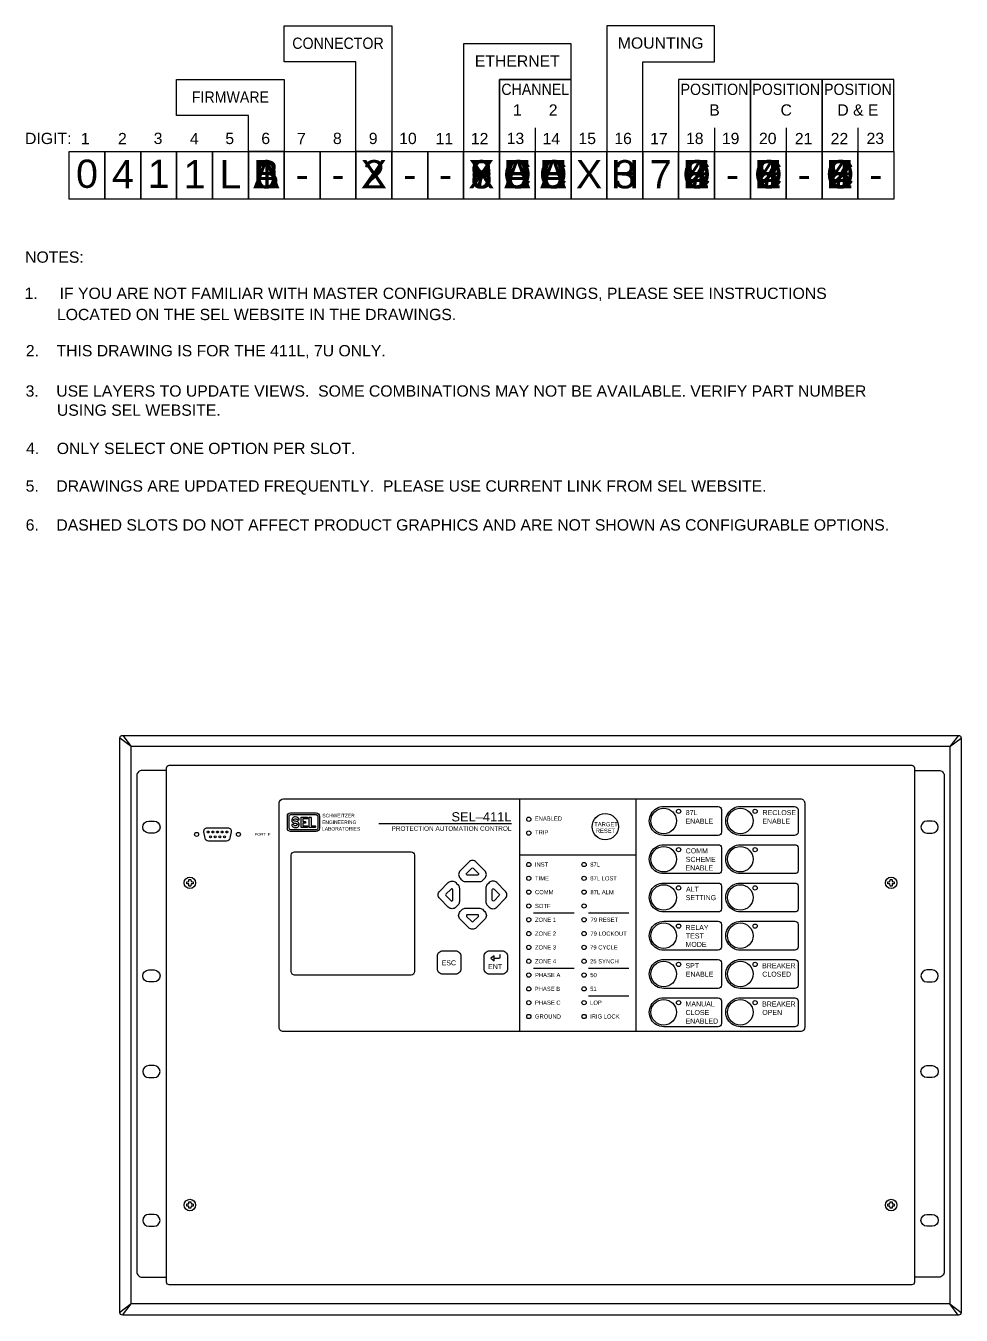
# Model space of a CAD drawing. Extents: x 1 to 47, y 1 to 34.6.
# Drawn here: x 0.99 to 23, y 4.25 to 34.58 of the extents above; entities that cross this region are included whole.
import ezdxf
from ezdxf.enums import TextEntityAlignment as Align

# ---------------------------------------------------------------- set-up
doc = ezdxf.new("R2010")
doc.units = 0
doc.header["$MEASUREMENT"] = 0
for name, color, linetype in [('10_0______DWG_', 7, 'CONTINUOUS'), ('1_0______FIRMWARE_', 7, 'CONTINUOUS'), ('1_1__0__STANDARD_CURRENT_D', 7, 'CONTINUOUS'), ('1_2__1__STANDARD_CURRENT_D', 7, 'CONTINUOUS'), ('1_3__A__STANDARD_CURRENT_D', 7, 'CONTINUOUS'), ('1_4__B__STANDARD_CURRENT_D', 7, 'CONTINUOUS'), ('2_0______CONNECTOR_TYPE_', 7, 'CONTINUOUS'), ('2_1__X__SCREW_TERMINAL_BLO', 7, 'CONTINUOUS'), ('2_2__2__CONNECTORIZED', 7, 'CONTINUOUS'), ('3_0______ETHERNET_CONNECTI', 7, 'CONTINUOUS'), ('3_1__X__NONE', 7, 'CONTINUOUS'), ('3_2__6___4__10-100BASE-T_C', 7, 'CONTINUOUS'), ('3_3__7___4__100BASE-FX_CON', 7, 'CONTINUOUS'), ('3_4__8___2__10-100BASE-T__', 7, 'CONTINUOUS'), ('3_5__9___2__100-1000BASE__', 7, 'CONTINUOUS'), ('4_0______CHANNEL_1_', 7, 'CONTINUOUS'), ('4_1__0__NONE', 7, 'CONTINUOUS'), ('4_2__A__ISOLATED_EIA-422', 7, 'CONTINUOUS'), ('4_3__B__ISOLATED_G_703_CO-', 7, 'CONTINUOUS'), ('4_4__C__850_NM_IEEE_C37_94', 7, 'CONTINUOUS'), ('4_5__D__1300_NM_FIBER', 7, 'CONTINUOUS'), ('4_6__E__1550_NM_FIBER', 7, 'CONTINUOUS'), ('4_7__H__1300_NM_IEEE_C37_9', 7, 'CONTINUOUS'), ('5_0______CHANNEL_2_', 7, 'CONTINUOUS'), ('5_1__0__NONE', 7, 'CONTINUOUS'), ('5_2__A__ISOLATED_EIA-422', 7, 'CONTINUOUS'), ('5_3__B__ISOLATED_G_703_CO-', 7, 'CONTINUOUS'), ('5_4__C__850_NM_IEEE_C37_94', 7, 'CONTINUOUS'), ('5_5__D__1300_NM_FIBER', 7, 'CONTINUOUS'), ('5_6__E__1550_NM_FIBER', 7, 'CONTINUOUS'), ('5_7__H__1300_NM_IEEE_C37_9', 7, 'CONTINUOUS'), ('6_0______MOUNTING_', 7, 'CONTINUOUS'), ('6_1__H__HORIZONTAL_RACK_MO', 7, 'CONTINUOUS'), ('6_2__3__HORIZONTAL_PANEL_M', 7, 'CONTINUOUS'), ('7_0______IO_BOARD_POSITION', 7, 'CONTINUOUS'), ('7_1__2___8__OPTOISOLATED_I', 7, 'CONTINUOUS'), ('7_2__7___8__OPTOISOLATED_I', 7, 'CONTINUOUS'), ('7_3__C___18__COMMON____6__', 7, 'CONTINUOUS'), ('7_4__D___18__COMMON____6__', 7, 'CONTINUOUS'), ('7_5__E___8__OPTOISOLATED_I', 7, 'CONTINUOUS'), ('7_6__4___18__COMMON____6__', 7, 'CONTINUOUS'), ('7_7__8___8__OPTOISOLATED_I', 7, 'CONTINUOUS'), ('8_0______IO_BOARD_POSITION', 7, 'CONTINUOUS'), ('8_1__2___8__OPTOISOLATED_I', 7, 'CONTINUOUS'), ('8_2__7___8__OPTOISOLATED_I', 7, 'CONTINUOUS'), ('8_3__C___18__COMMON____6__', 7, 'CONTINUOUS'), ('8_4__D___18__COMMON____6__', 7, 'CONTINUOUS'), ('8_5__E___8__OPTOISOLATED_I', 7, 'CONTINUOUS'), ('8_6__4___18__COMMON____6__', 7, 'CONTINUOUS'), ('8_7__8___8__OPTOISOLATED_I', 7, 'CONTINUOUS'), ('9_0______IO_BOARD_POSITION', 7, 'CONTINUOUS'), ('9_1__2___8__OPTOISOLATED_I', 7, 'CONTINUOUS'), ('9_2__7___8__OPTOISOLATED_I', 7, 'CONTINUOUS'), ('9_3__C___18__COMMON____6__', 7, 'CONTINUOUS'), ('9_4__D___18__COMMON____6__', 7, 'CONTINUOUS'), ('9_5__E___8__OPTOISOLATED_I', 7, 'CONTINUOUS'), ('9_6__4___18__COMMON____6__', 7, 'CONTINUOUS'), ('9_7__8___8__OPTOISOLATED_I', 7, 'CONTINUOUS')]:
    doc.layers.add(name, color=color, linetype=linetype)
doc.styles.add('ARIAL', font='arial.ttf')

msp = doc.modelspace()

# ---------------------------------------------------------------- linework, layer by layer
at = {"layer": '10_0______DWG_'}
for points in [[(8.757, 33.734), (7.069, 33.734), (7.069, 34.578), (9.601, 34.578), (9.601, 31.625), (8.757, 31.625), (8.757, 33.734)], [(15.507, 33.734), (17.195, 33.734), (17.195, 34.578), (14.664, 34.578), (14.664, 31.625), (15.507, 31.625), (15.507, 33.734)], [(12.132, 33.312), (13.82, 33.312), (13.82, 34.156), (11.288, 34.156), (11.288, 31.625), (12.132, 31.625), (12.132, 33.312)], [(6.226, 32.469), (4.538, 32.469), (4.538, 33.312), (7.07, 33.312), (7.07, 31.625), (6.226, 31.625), (6.226, 32.469)], [(13.82, 31.625), (13.82, 33.312), (12.132, 33.312), (12.132, 31.625), (13.82, 31.625)], [(18.039, 31.625), (18.039, 33.312), (16.351, 33.312), (16.351, 31.625), (18.038, 31.625)], [(19.726, 31.625), (19.726, 33.312), (18.038, 33.312), (18.038, 31.625), (19.726, 31.625)], [(21.413, 31.625), (21.413, 33.312), (19.726, 33.312), (19.726, 31.625), (21.413, 31.625)], [(12.976, 32.18), (12.976, 31.625)], [(17.195, 32.18), (17.195, 31.625)], [(18.882, 32.18), (18.882, 31.625)], [(20.569, 32.18), (20.569, 31.625)], [(2.851, 30.5), (2.007, 30.5), (2.007, 31.625), (2.851, 31.625), (2.851, 30.5)], [(3.695, 30.5), (2.851, 30.5), (2.851, 31.625), (3.695, 31.625), (3.695, 30.5)], [(4.538, 30.5), (3.695, 30.5), (3.695, 31.625), (4.538, 31.625), (4.538, 30.5)], [(5.382, 30.5), (4.538, 30.5), (4.538, 31.625), (5.382, 31.625), (5.382, 30.5)], [(6.226, 30.5), (5.382, 30.5), (5.382, 31.625), (6.226, 31.625), (6.226, 30.5)], [(7.07, 30.5), (6.226, 30.5), (6.226, 31.625), (7.07, 31.625), (7.07, 30.5)], [(7.913, 30.5), (7.07, 30.5), (7.07, 31.625), (7.913, 31.625), (7.913, 30.5)], [(8.757, 30.5), (7.913, 30.5), (7.913, 31.625), (8.757, 31.625), (8.757, 30.5)], [(9.601, 30.5), (8.757, 30.5), (8.757, 31.625), (9.601, 31.625), (9.601, 30.5)], [(10.445, 30.5), (9.601, 30.5), (9.601, 31.625), (10.445, 31.625), (10.445, 30.5)], [(11.289, 30.5), (10.445, 30.5), (10.445, 31.625), (11.289, 31.625), (11.289, 30.5)], [(12.132, 30.5), (11.289, 30.5), (11.289, 31.625), (12.132, 31.625), (12.132, 30.5)], [(12.976, 30.5), (12.132, 30.5), (12.132, 31.625), (12.976, 31.625), (12.976, 30.5)], [(13.82, 30.5), (12.976, 30.5), (12.976, 31.625), (13.82, 31.625), (13.82, 30.5)], [(14.664, 30.5), (13.82, 30.5), (13.82, 31.625), (14.664, 31.625), (14.664, 30.5)], [(15.507, 30.5), (14.664, 30.5), (14.664, 31.625), (15.507, 31.625), (15.507, 30.5)], [(16.351, 30.5), (15.507, 30.5), (15.507, 31.625), (16.351, 31.625), (16.351, 30.5)], [(17.195, 30.5), (16.351, 30.5), (16.351, 31.625), (17.195, 31.625), (17.195, 30.5)], [(18.038, 30.5), (17.195, 30.5), (17.195, 31.625), (18.038, 31.625), (18.038, 30.5)], [(18.882, 30.5), (18.038, 30.5), (18.038, 31.625), (18.882, 31.625), (18.882, 30.5)], [(19.726, 30.5), (18.882, 30.5), (18.882, 31.625), (19.726, 31.625), (19.726, 30.5)], [(20.57, 30.5), (19.726, 30.5), (19.726, 31.625), (20.57, 31.625), (20.57, 30.5)], [(21.413, 30.5), (20.57, 30.5), (20.57, 31.625), (21.413, 31.625), (21.413, 30.5)], [(12.605, 16.395), (12.605, 10.92)], [(15.345, 16.395), (15.345, 10.92)], [(12.416, 15.805), (9.292, 15.805)], [(12.605, 15.077), (15.345, 15.077)], [(12.938, 13.713), (13.891, 13.713)], [(14.227, 13.713), (15.181, 13.713)], [(12.938, 12.413), (13.891, 12.413)], [(14.227, 12.413), (15.181, 12.413)], [(14.227, 11.763), (15.181, 11.763)]]:
    msp.add_lwpolyline(points, dxfattribs=at)
for points in [[(7.049, 16.395), (19.217, 16.395, -0.414315), (19.317, 16.295), (19.317, 11.02, -0.414634), (19.217, 10.92), (7.049, 10.92, -0.414229), (6.949, 11.02), (6.949, 16.295, -0.414193)], [(16, 16.215), (17.279, 16.215, -0.385887), (17.361, 16.141), (17.361, 15.609, -0.395152), (17.279, 15.535), (16, 15.535, -1.000771)], [(17.801, 16.215), (19.08, 16.215, -0.385887), (19.161, 16.141), (19.161, 15.609, -0.395152), (19.08, 15.535), (17.801, 15.535, -1.000771)], [(7.219, 16.063), (7.821, 16.063, -0.41811), (7.897, 15.987), (7.897, 15.703, -0.404471), (7.821, 15.625), (7.219, 15.625, -0.41811), (7.143, 15.702), (7.143, 15.985, -0.404471)], [(7.225, 16.023), (7.818, 16.023, -0.378768), (7.858, 15.988), (7.858, 15.703, -0.441125), (7.818, 15.667), (7.225, 15.667, -0.378768), (7.185, 15.702), (7.185, 15.987, -0.441125)], [(7.329, 15.97, 0.192116), (7.265, 15.944, 0.12608), (7.245, 15.906, 0.336344), (7.281, 15.836, 0.087668), (7.333, 15.821, -0.022201), (7.348, 15.819, -0.039737), (7.359, 15.816, -0.23043), (7.378, 15.797, -0.182747), (7.376, 15.782, -0.221111), (7.341, 15.763, -0.058363), (7.32, 15.763, -0.13415), (7.297, 15.774, 0.006668), (7.285, 15.789, 0.085557), (7.282, 15.791, 0.231613), (7.252, 15.789, 0.170757), (7.246, 15.781, 0.118457), (7.247, 15.769, 0.153081), (7.273, 15.736, 0.186266), (7.338, 15.717, 0.192116), (7.402, 15.743, 0.12608), (7.422, 15.781, 0.336344), (7.386, 15.851, 0.087668), (7.334, 15.866, -0.022201), (7.319, 15.868, -0.039737), (7.308, 15.871, -0.23043), (7.289, 15.89, -0.182747), (7.291, 15.905, -0.221111), (7.325, 15.924, -0.058363), (7.347, 15.924, -0.13415), (7.369, 15.913, 0.006668), (7.382, 15.898, 0.085557), (7.384, 15.896, 0.231613), (7.415, 15.898, 0.170757), (7.421, 15.906, 0.118457), (7.419, 15.918, 0.153081), (7.393, 15.951, 0.186266)], [(7.479, 15.966), (7.604, 15.966, -0.424366), (7.616, 15.955), (7.616, 15.934, -0.404134), (7.604, 15.922), (7.51, 15.922), (7.51, 15.865), (7.565, 15.865, -0.477137), (7.573, 15.855), (7.573, 15.831, -0.353971), (7.565, 15.821), (7.51, 15.821), (7.51, 15.763), (7.604, 15.763, -0.424366), (7.616, 15.751), (7.616, 15.731, -0.404134), (7.604, 15.719), (7.479, 15.719, -0.432614), (7.467, 15.732), (7.467, 15.954, -0.396049)], [(7.667, 15.966), (7.689, 15.966, -0.432614), (7.701, 15.954), (7.701, 15.763), (7.793, 15.763, -0.424366), (7.804, 15.751), (7.804, 15.731, -0.404134), (7.793, 15.719), (7.667, 15.719, -0.432614), (7.655, 15.732), (7.655, 15.954, -0.396049)], [(5.258, 15.714), (5.742, 15.714, -0.46318), (5.82, 15.622), (5.793, 15.468, -0.363045), (5.715, 15.403), (5.285, 15.403, -0.360245), (5.207, 15.468), (5.18, 15.622, -0.463312)], [(16, 15.315), (17.28, 15.315, -0.385887), (17.361, 15.241), (17.361, 14.709, -0.395152), (17.28, 14.635), (16, 14.635, -1.000771)], [(17.801, 15.315), (19.081, 15.315, -0.385887), (19.162, 15.241), (19.162, 14.709, -0.395152), (19.081, 14.635), (17.801, 14.635, -1.000771)], [(10.055, 12.25), (7.315, 12.25, -0.414221), (7.235, 12.33), (7.235, 15.07, -0.414221), (7.315, 15.15), (10.055, 15.15, -0.414221), (10.135, 15.07), (10.135, 12.33, -0.414221)], [(11.655, 14.447, 0.176539), (11.733, 14.474), (11.77, 14.509), (11.789, 14.528, 0.414214), (11.789, 14.705), (11.588, 14.907, 0.414214), (11.411, 14.907), (11.21, 14.705, 0.414214), (11.21, 14.528), (11.229, 14.509), (11.265, 14.474, 0.176539), (11.344, 14.447)], [(11.516, 14.762), (11.638, 14.641, -0.66386), (11.621, 14.6), (11.378, 14.6, -0.66386), (11.361, 14.641), (11.483, 14.762, -0.408376)], [(11.19, 13.98, -0.176539), (11.163, 13.902), (11.127, 13.865), (11.108, 13.846, -0.414214), (10.931, 13.846), (10.73, 14.047, -0.414214), (10.73, 14.224), (10.931, 14.425, -0.414214), (11.108, 14.425), (11.127, 14.406), (11.163, 14.37, -0.176539), (11.19, 14.291)], [(10.874, 14.119), (10.996, 13.997, 0.66386), (11.036, 14.014), (11.036, 14.257, 0.66386), (10.996, 14.274), (10.874, 14.152, 0.408376)], [(11.812, 13.98, 0.176539), (11.839, 13.902), (11.874, 13.865), (11.893, 13.846, 0.414214), (12.07, 13.846), (12.272, 14.047, 0.414214), (12.272, 14.224), (12.07, 14.425, 0.414214), (11.893, 14.425), (11.874, 14.406), (11.839, 14.37, 0.176539), (11.812, 14.291)], [(12.127, 14.119), (12.006, 13.997, -0.66386), (11.965, 14.014), (11.965, 14.257, -0.66386), (12.006, 14.274), (12.127, 14.152, -0.408376)], [(16, 14.415), (17.28, 14.415, -0.385887), (17.361, 14.341), (17.361, 13.809, -0.395152), (17.28, 13.735), (16, 13.735, -1.000771)], [(17.801, 14.415), (19.081, 14.415, -0.385887), (19.162, 14.341), (19.162, 13.809, -0.395152), (19.081, 13.735), (17.801, 13.735, -1.000771)], [(11.655, 13.823, -0.176539), (11.733, 13.797), (11.77, 13.761), (11.789, 13.742, -0.414214), (11.789, 13.565), (11.588, 13.363, -0.414214), (11.411, 13.363), (11.21, 13.565, -0.414214), (11.21, 13.742), (11.229, 13.761), (11.265, 13.797, -0.176539), (11.344, 13.823)], [(11.516, 13.508), (11.638, 13.63, 0.66386), (11.621, 13.67), (11.378, 13.67, 0.66386), (11.361, 13.63), (11.483, 13.508, 0.408376)], [(16, 13.515), (17.28, 13.515, -0.385887), (17.361, 13.441), (17.361, 12.909, -0.395152), (17.28, 12.835), (16, 12.835, -1.000771)], [(17.801, 13.515), (19.081, 13.515, -0.385887), (19.162, 13.441), (19.162, 12.909, -0.395152), (19.081, 12.835), (17.801, 12.835, -1.000771)], [(10.799, 12.82), (11.099, 12.82, -0.414214), (11.224, 12.695), (11.224, 12.395, -0.414214), (11.099, 12.27), (10.799, 12.27, -0.414214), (10.674, 12.395), (10.674, 12.695, -0.414214)], [(10.799, 12.82), (11.099, 12.82, -0.414214), (11.224, 12.695), (11.224, 12.395, -0.414214), (11.099, 12.27), (10.799, 12.27, -0.414214), (10.674, 12.395), (10.674, 12.695, -0.414214)], [(11.898, 12.82), (12.198, 12.82, -0.414214), (12.323, 12.695), (12.323, 12.395, -0.414214), (12.198, 12.27), (11.898, 12.27, -0.414214), (11.773, 12.395), (11.773, 12.695, -0.414214)], [(11.898, 12.82), (12.198, 12.82, -0.414214), (12.323, 12.695), (12.323, 12.395, -0.414214), (12.198, 12.27), (11.898, 12.27, -0.414214), (11.773, 12.395), (11.773, 12.695, -0.414214)], [(16, 12.615), (17.28, 12.615, -0.385887), (17.361, 12.541), (17.361, 12.009, -0.395152), (17.28, 11.935), (16, 11.935, -1.000771)], [(17.801, 12.615), (19.081, 12.615, -0.385887), (19.162, 12.541), (19.162, 12.009, -0.395152), (19.081, 11.935), (17.801, 11.935, -1.000771)], [(16, 11.715), (17.28, 11.715, -0.385887), (17.361, 11.641), (17.361, 11.109, -0.395152), (17.28, 11.035), (16, 11.035, -1.000771)], [(17.801, 11.715), (19.081, 11.715, -0.385887), (19.162, 11.641), (19.162, 11.109, -0.395152), (19.081, 11.035), (17.801, 11.035, -1.000771)]]:
    msp.add_lwpolyline(points, format="xyb", close=True, dxfattribs=at)
for points in [[(4.867, 14.496, -0.391794), (4.875, 14.488), (4.877, 14.448, 0.399739), (4.878, 14.447), (4.918, 14.445, -0.391859), (4.926, 14.437), (4.926, 14.403, -0.391764), (4.918, 14.395), (4.878, 14.393, 0.399816), (4.877, 14.392), (4.875, 14.352, -0.391825), (4.867, 14.344), (4.85, 14.343), (4.833, 14.344, -0.391806), (4.825, 14.352), (4.823, 14.392, 0.399638), (4.822, 14.393), (4.782, 14.395, -0.391814), (4.774, 14.403), (4.774, 14.437, -0.39186), (4.782, 14.445), (4.822, 14.447, 0.399739), (4.823, 14.448), (4.825, 14.488, -0.391769), (4.833, 14.496), (4.85, 14.497), (4.867, 14.496)], [(21.367, 14.496, -0.391794), (21.375, 14.488), (21.377, 14.448, 0.399739), (21.378, 14.447), (21.418, 14.445, -0.391859), (21.426, 14.437), (21.426, 14.403, -0.391764), (21.418, 14.395), (21.378, 14.393, 0.399816), (21.377, 14.392), (21.375, 14.352, -0.391825), (21.367, 14.344), (21.35, 14.343), (21.333, 14.344, -0.391806), (21.325, 14.352), (21.323, 14.392, 0.399638), (21.322, 14.393), (21.282, 14.395, -0.391814), (21.274, 14.403), (21.274, 14.437, -0.39186), (21.282, 14.445), (21.322, 14.447, 0.399739), (21.323, 14.448), (21.325, 14.488, -0.391769), (21.333, 14.496), (21.35, 14.497), (21.367, 14.496)], [(12.007, 12.645), (12.115, 12.645, 0.414214), (12.15, 12.68), (12.15, 12.737)], [(12.007, 12.645), (12.115, 12.645, 0.414214), (12.15, 12.68), (12.15, 12.737)], [(4.867, 6.916, -0.391794), (4.875, 6.908), (4.877, 6.868, 0.399739), (4.878, 6.867), (4.918, 6.865, -0.391859), (4.926, 6.857), (4.926, 6.823, -0.391764), (4.918, 6.815), (4.878, 6.813, 0.399816), (4.877, 6.812), (4.875, 6.772, -0.391825), (4.867, 6.764), (4.85, 6.763), (4.833, 6.764, -0.391806), (4.825, 6.772), (4.823, 6.812, 0.399638), (4.822, 6.813), (4.782, 6.815, -0.391814), (4.774, 6.823), (4.774, 6.857, -0.39186), (4.782, 6.865), (4.822, 6.867, 0.399739), (4.823, 6.868), (4.825, 6.908, -0.391769), (4.833, 6.916), (4.85, 6.917), (4.867, 6.916)], [(21.367, 6.916, -0.391794), (21.375, 6.908), (21.377, 6.868, 0.399739), (21.378, 6.867), (21.418, 6.865, -0.391859), (21.426, 6.857), (21.426, 6.823, -0.391764), (21.418, 6.815), (21.378, 6.813, 0.399816), (21.377, 6.812), (21.375, 6.772, -0.391825), (21.367, 6.764), (21.35, 6.763), (21.333, 6.764, -0.391806), (21.325, 6.772), (21.323, 6.812, 0.399638), (21.322, 6.813), (21.282, 6.815, -0.391814), (21.274, 6.823), (21.274, 6.857, -0.39186), (21.282, 6.865), (21.322, 6.867, 0.399739), (21.323, 6.868), (21.325, 6.908, -0.391769), (21.333, 6.916), (21.35, 6.917), (21.367, 6.916)]]:
    msp.add_lwpolyline(points, format="xyb", dxfattribs=at)
msp.add_lwpolyline([(12.007, 12.703), (11.932, 12.645), (12.007, 12.587)], close=True, dxfattribs=at)
msp.add_lwpolyline([(12.007, 12.703), (11.932, 12.645), (12.007, 12.587)], close=True, dxfattribs=at)
for centre, radius in [((16, 15.875), 0.3), ((16.35, 16.1), 0.05), ((17.801, 15.875), 0.3), ((18.151, 16.1), 0.05), ((12.825, 15.915), 0.05), ((14.625, 15.74), 0.31), ((5.008, 15.559), 0.047), ((5.282, 15.615), 0.0225), ((5.336, 15.503), 0.0225), ((5.391, 15.615), 0.0225), ((5.446, 15.503), 0.0225), ((5.5, 15.615), 0.0225), ((5.555, 15.503), 0.0225), ((5.609, 15.615), 0.0225), ((5.664, 15.503), 0.0225), ((5.718, 15.615), 0.0225), ((5.992, 15.559), 0.047), ((12.825, 15.59), 0.05), ((16, 14.975), 0.3), ((16.35, 15.2), 0.05), ((17.801, 14.975), 0.3), ((18.151, 15.2), 0.05), ((12.825, 14.85), 0.05), ((14.125, 14.85), 0.05), ((12.825, 14.525), 0.05), ((14.125, 14.525), 0.05), ((4.85, 14.42), 0.135), ((16, 14.075), 0.3), ((16.35, 14.3), 0.05), ((17.801, 14.075), 0.3), ((18.151, 14.3), 0.05), ((21.35, 14.42), 0.135), ((12.825, 14.2), 0.05), ((14.125, 14.2), 0.05), ((12.825, 13.875), 0.05), ((14.125, 13.875), 0.05), ((12.825, 13.55), 0.05), ((14.125, 13.55), 0.05), ((16, 13.175), 0.3), ((16.35, 13.4), 0.05), ((17.801, 13.175), 0.3), ((18.151, 13.4), 0.05), ((12.825, 13.225), 0.05), ((14.125, 13.225), 0.05), ((12.825, 12.9), 0.05), ((14.125, 12.9), 0.05), ((12.825, 12.575), 0.05), ((14.125, 12.575), 0.05), ((16, 12.275), 0.3), ((16.35, 12.5), 0.05), ((17.801, 12.275), 0.3), ((18.151, 12.5), 0.05), ((12.825, 12.25), 0.05), ((14.125, 12.25), 0.05), ((12.825, 11.925), 0.05), ((14.125, 11.925), 0.05), ((12.825, 11.6), 0.05), ((14.125, 11.6), 0.05), ((16, 11.375), 0.3), ((16.35, 11.6), 0.05), ((17.801, 11.375), 0.3), ((18.151, 11.6), 0.05), ((12.825, 11.275), 0.05), ((14.125, 11.275), 0.05), ((4.85, 6.84), 0.135), ((21.35, 6.84), 0.135)]:
    msp.add_circle(centre, radius, dxfattribs=at)
at = {"layer": '1_0______FIRMWARE_'}
msp.add_lwpolyline([(2.851, 30.5), (2.007, 30.5), (2.007, 31.625), (2.851, 31.625), (2.851, 30.5)], dxfattribs=at)
at = {"layer": '2_0______CONNECTOR_TYPE_'}
msp.add_lwpolyline([(2.851, 30.5), (2.007, 30.5), (2.007, 31.625), (2.851, 31.625), (2.851, 30.5)], dxfattribs=at)
at = {"layer": '3_0______ETHERNET_CONNECTI'}
msp.add_lwpolyline([(2.851, 30.5), (2.007, 30.5), (2.007, 31.625), (2.851, 31.625), (2.851, 30.5)], dxfattribs=at)
at = {"layer": '4_0______CHANNEL_1_'}
msp.add_lwpolyline([(2.851, 30.5), (2.007, 30.5), (2.007, 31.625), (2.851, 31.625), (2.851, 30.5)], dxfattribs=at)
at = {"layer": '5_0______CHANNEL_2_'}
msp.add_lwpolyline([(2.851, 30.5), (2.007, 30.5), (2.007, 31.625), (2.851, 31.625), (2.851, 30.5)], dxfattribs=at)
at = {"layer": '6_0______MOUNTING_'}
msp.add_lwpolyline([(2.851, 30.5), (2.007, 30.5), (2.007, 31.625), (2.851, 31.625), (2.851, 30.5)], dxfattribs=at)
at = {"layer": '6_1__H__HORIZONTAL_RACK_MO'}
for points in [[(4.3, 17.065), (3.725, 17.065, 0.414214), (3.6, 16.94), (3.6, 5.27, 0.414214), (3.725, 5.145), (4.3, 5.145)], [(21.9, 17.065), (22.475, 17.065, -0.414214), (22.6, 16.94), (22.6, 5.27, -0.414214), (22.475, 5.145), (21.9, 5.145)]]:
    msp.add_lwpolyline(points, format="xyb", dxfattribs=at)
for points in [[(4.361, 17.185), (21.839, 17.185, -0.414268), (21.9, 17.124), (21.9, 5.026, -0.414191), (21.839, 4.965), (4.361, 4.965, -0.414159), (4.3, 5.026), (4.3, 17.124, -0.414191)], [(3.88, 15.869), (4.008, 15.869, -1), (4.008, 15.591), (3.88, 15.591, -1)], [(22.32, 15.869), (22.192, 15.869, 1), (22.192, 15.591), (22.32, 15.591, 1)], [(3.88, 12.369), (4.008, 12.369, -1), (4.008, 12.091), (3.88, 12.091, -1)], [(22.32, 12.369), (22.192, 12.369, 1), (22.192, 12.091), (22.32, 12.091, 1)], [(3.88, 9.841), (4.008, 9.841, 1), (4.008, 10.119), (3.88, 10.119, 1)], [(22.32, 9.841), (22.192, 9.841, -1), (22.192, 10.119), (22.32, 10.119, -1)], [(3.88, 6.341), (4.008, 6.341, 1), (4.008, 6.619), (3.88, 6.619, 1)], [(22.32, 6.341), (22.192, 6.341, -1), (22.192, 6.619), (22.32, 6.619, -1)]]:
    msp.add_lwpolyline(points, format="xyb", close=True, dxfattribs=at)
at = {"layer": '6_2__3__HORIZONTAL_PANEL_M'}
msp.add_lwpolyline([(3.268, 17.887), (22.933, 17.887, -0.41408), (23, 17.82), (23, 4.316, -0.41408), (22.933, 4.249), (3.268, 4.249, -0.41408), (3.2, 4.316), (3.2, 17.82, -0.41408)], format="xyb", close=True, dxfattribs=at)
for points in [[(3.268, 17.887), (3.466, 17.622), (3.2, 17.82)], [(22.933, 17.887), (22.734, 17.622), (23, 17.82)], [(3.266, 4.249), (3.465, 4.515), (3.199, 4.316)], [(22.931, 4.249), (22.733, 4.515), (22.999, 4.316)]]:
    msp.add_lwpolyline(points, dxfattribs=at)
msp.add_lwpolyline([(3.466, 17.635), (22.734, 17.635), (22.733, 4.515), (3.465, 4.515)], close=True, dxfattribs=at)
at = {"layer": '7_0______IO_BOARD_POSITION'}
msp.add_lwpolyline([(2.851, 30.5), (2.007, 30.5), (2.007, 31.625), (2.851, 31.625), (2.851, 30.5)], dxfattribs=at)
at = {"layer": '8_0______IO_BOARD_POSITION'}
msp.add_lwpolyline([(2.851, 30.5), (2.007, 30.5), (2.007, 31.625), (2.851, 31.625), (2.851, 30.5)], dxfattribs=at)
at = {"layer": '9_0______IO_BOARD_POSITION'}
msp.add_lwpolyline([(2.851, 30.5), (2.007, 30.5), (2.007, 31.625), (2.851, 31.625), (2.851, 30.5)], dxfattribs=at)

# ---------------------------------------------------------------- texts
at = {"layer": '10_0______DWG_', "style": 'ARIAL', "width": 0.9}
for s, p in [('CONNECTOR', (8.335, 34.035)), ('CHANNEL', (12.976, 32.951)), ('POSITION', (17.194, 32.951)), ('POSITION', (18.882, 32.951)), ('POSITION', (20.569, 32.951)), ('FIRMWARE', (5.804, 32.769))]:
    msp.add_text(s, height=0.2655, dxfattribs=at).set_placement(p, align=Align.CENTER)
at = {"layer": '10_0______DWG_', "style": 'ARIAL'}
for s, height, p in [('MOUNTING', 0.2655, (15.929, 34.04)), ('ETHERNET', 0.2655, (12.554, 33.618)), ('1', 0.266, (12.554, 32.464)), ('2', 0.266, (13.398, 32.464)), ('B', 0.266, (17.194, 32.464)), ('C', 0.266, (18.882, 32.464)), ('D & E', 0.2655, (20.569, 32.464)), ('0', 0.664, (2.429, 30.766)), ('4', 0.664, (3.273, 30.754)), ('1', 0.664, (4.116, 30.766)), ('1', 0.664, (4.96, 30.754)), ('L', 0.664, (5.804, 30.754)), ('X', 0.664, (14.242, 30.755)), ('7', 0.664, (15.929, 30.754)), ('-', 0.664, (7.491, 30.754)), ('-', 0.664, (8.335, 30.754)), ('-', 0.664, (10.023, 30.754)), ('-', 0.664, (10.867, 30.754)), ('-', 0.664, (17.617, 30.754)), ('-', 0.664, (19.304, 30.754)), ('-', 0.664, (20.992, 30.754))]:
    msp.add_text(s, height=height, dxfattribs=at).set_placement(p, align=Align.CENTER)
for s, height, p in [('DIGIT:', 0.2655, (0.971, 31.796)), ('1', 0.266, (2.284, 31.792)), ('2', 0.266, (3.158, 31.792)), ('3', 0.266, (3.997, 31.797)), ('4', 0.266, (4.851, 31.792)), ('5', 0.266, (5.684, 31.796)), ('6', 0.266, (6.53, 31.796)), ('7', 0.266, (7.37, 31.792)), ('8', 0.266, (8.216, 31.796)), ('9', 0.266, (9.059, 31.796)), ('10', 0.2655, (9.774, 31.796)), ('11', 0.2655, (10.632, 31.792)), ('12', 0.2655, (11.461, 31.792)), ('13', 0.2655, (12.305, 31.797)), ('14', 0.2655, (13.149, 31.792)), ('15', 0.2655, (13.993, 31.796)), ('16', 0.2655, (14.837, 31.796)), ('17', 0.2655, (15.68, 31.792)), ('18', 0.2655, (16.524, 31.796)), ('19', 0.2655, (17.368, 31.796)), ('20', 0.2655, (18.241, 31.796)), ('21', 0.2655, (19.085, 31.792)), ('22', 0.2655, (19.928, 31.792)), ('23', 0.2655, (20.772, 31.797)), ('NOTES:', 0.2655, (0.972, 29.005)), ('1.     IF YOU ARE NOT FAMILIAR WITH MASTER CONFIGURABLE DRAWINGS, PLEASE SEE INSTRUCTIONS', 0.2655, (0.96, 28.153)), ('       LOCATED ON THE SEL WEBSITE IN THE DRAWINGS.', 0.2655, (1, 27.655)), ('2.    THIS DRAWING IS FOR THE 411L, 7U ONLY.', 0.2655, (0.989, 26.803)), ('3.    USE LAYERS TO UPDATE VIEWS.  SOME COMBINATIONS MAY NOT BE AVAILABLE. VERIFY PART NUMBER', 0.2655, (0.984, 25.855)), ('       USING SEL WEBSITE.', 0.2655, (1, 25.405)), ('4.    ONLY SELECT ONE OPTION PER SLOT.', 0.2655, (0.995, 24.505)), ('5.    DRAWINGS ARE UPDATED FREQUENTLY.  PLEASE USE CURRENT LINK FROM SEL WEBSITE.', 0.2655, (0.985, 23.621)), ('6.    DASHED SLOTS DO NOT AFFECT PRODUCT GRAPHICS AND ARE NOT SHOWN AS CONFIGURABLE OPTIONS.', 0.2655, (0.986, 22.705)), ('SCHWEITZER', 0.0824, (7.966, 15.96)), ('ENGINEERING', 0.08237, (7.961, 15.804)), ('ENABLED', 0.0983, (12.966, 15.882)), ('TARGET', 0.0983, (14.363, 15.748)), ('PORT  F', 0.0688, (6.371, 15.525)), ('LABORATORIES', 0.08237, (7.961, 15.648)), ('TRIP', 0.0983, (12.972, 15.557)), ('RESET', 0.0983, (14.401, 15.595)), ('INST', 0.0983, (12.966, 14.801)), ('87L', 0.0983, (14.271, 14.801)), ('TIME', 0.0983, (12.972, 14.476)), ('87L LOST', 0.0983, (14.271, 14.476)), ('COMM', 0.0983, (12.971, 14.151)), ('87L ALM', 0.0983, (14.275, 14.151)), ('SOTF', 0.0983, (12.971, 13.826)), ('ZONE 1', 0.0983, (12.97, 13.501)), ('79 RESET', 0.0983, (14.277, 13.501)), ('ZONE 2', 0.0983, (12.97, 13.176)), ('79 LOCKOUT', 0.0983, (14.274, 13.176)), ('ZONE 3', 0.0983, (12.97, 12.851)), ('79 CYCLE', 0.0983, (14.268, 12.851)), ('ESC', 0.118, (10.773, 12.478)), ('ENT', 0.118, (11.867, 12.39)), ('ZONE 4', 0.0983, (12.97, 12.526)), ('25 SYNCH', 0.0983, (14.268, 12.525)), ('PHASE A', 0.0983, (12.972, 12.201)), ('50', 0.0983, (14.272, 12.201)), ('PHASE B', 0.0983, (12.966, 11.876)), ('51', 0.0983, (14.268, 11.876)), ('PHASE C', 0.0983, (12.97, 11.551)), ('LOP', 0.0983, (14.268, 11.551)), ('GROUND', 0.0983, (12.97, 11.226)), ('IRIG LOCK', 0.0983, (14.267, 11.226))]:
    msp.add_text(s, height=height, dxfattribs=at).set_placement(p)
for s, height, p in [('SEL–411L', 0.2163, (12.416, 15.864)), ('PROTECTION AUTOMATION CONTROL', 0.10817, (12.416, 15.642))]:
    msp.add_text(s, height=height, dxfattribs=at).set_placement(p, align=Align.RIGHT)
at = {"layer": '1_1__0__STANDARD_CURRENT_D', "style": 'ARIAL'}
msp.add_text('0', height=0.664, dxfattribs=at).set_placement((6.648, 30.754), align=Align.CENTER)
for s, p in [('87L', (16.518, 16.012)), ('RECLOSE', (18.326, 16.012)), ('ENABLE', (16.512, 15.81)), ('ENABLE', (18.32, 15.81)), ('COMM', (16.517, 15.112)), ('SCHEME', (16.518, 14.912)), ('ENABLE', (16.512, 14.71)), ('ALT', (16.525, 14.21)), ('SETTING', (16.518, 14.012)), ('RELAY', (16.513, 13.31)), ('TEST', (16.522, 13.112)), ('MODE', (16.513, 12.912)), ('SPT', (16.513, 12.412)), ('BREAKER', (18.314, 12.41)), ('ENABLE', (16.517, 12.212)), ('CLOSED', (18.318, 12.212)), ('MANUAL', (16.513, 11.512)), ('BREAKER', (18.314, 11.51)), ('CLOSE', (16.512, 11.31)), ('ENABLED', (16.512, 11.108)), ('OPEN', (18.318, 11.312))]:
    msp.add_text(s, height=0.118, dxfattribs=at).set_placement(p)
at = {"layer": '1_2__1__STANDARD_CURRENT_D', "style": 'ARIAL'}
msp.add_text('1', height=0.664, dxfattribs=at).set_placement((6.648, 30.754), align=Align.CENTER)
for s, p in [('87L', (16.518, 16.012)), ('RECLOSE', (18.326, 16.012)), ('ENABLE', (16.512, 15.81)), ('ENABLE', (18.32, 15.81)), ('COMM', (16.517, 15.112)), ('SCHEME', (16.518, 14.912)), ('ENABLE', (16.512, 14.71)), ('ALT', (16.525, 14.21)), ('SETTING', (16.518, 14.012)), ('RELAY', (16.513, 13.31)), ('TEST', (16.522, 13.112)), ('MODE', (16.513, 12.912)), ('SPT', (16.513, 12.412)), ('BREAKER', (18.314, 12.41)), ('ENABLE', (16.517, 12.212)), ('CLOSED', (18.318, 12.212)), ('MANUAL', (16.513, 11.512)), ('BREAKER', (18.314, 11.51)), ('CLOSE', (16.512, 11.31)), ('ENABLED', (16.512, 11.108)), ('OPEN', (18.318, 11.312))]:
    msp.add_text(s, height=0.118, dxfattribs=at).set_placement(p)
at = {"layer": '1_3__A__STANDARD_CURRENT_D', "style": 'ARIAL'}
msp.add_text('A', height=0.664, dxfattribs=at).set_placement((6.648, 30.754), align=Align.CENTER)
at = {"layer": '1_4__B__STANDARD_CURRENT_D', "style": 'ARIAL'}
msp.add_text('B', height=0.664, dxfattribs=at).set_placement((6.648, 30.754), align=Align.CENTER)
for s, p in [('87L', (16.518, 16.012)), ('RECLOSE', (18.326, 16.012)), ('ENABLE', (16.512, 15.81)), ('ENABLE', (18.32, 15.81)), ('COMM', (16.517, 15.112)), ('SCHEME', (16.518, 14.912)), ('ENABLE', (16.512, 14.71)), ('ALT', (16.525, 14.21)), ('SETTING', (16.518, 14.012)), ('RELAY', (16.513, 13.31)), ('TEST', (16.522, 13.112)), ('MODE', (16.513, 12.912)), ('SPT', (16.513, 12.412)), ('BREAKER', (18.314, 12.41)), ('ENABLE', (16.517, 12.212)), ('CLOSED', (18.318, 12.212)), ('MANUAL', (16.513, 11.512)), ('BREAKER', (18.314, 11.51)), ('CLOSE', (16.512, 11.31)), ('ENABLED', (16.512, 11.108)), ('OPEN', (18.318, 11.312))]:
    msp.add_text(s, height=0.118, dxfattribs=at).set_placement(p)
at = {"layer": '2_1__X__SCREW_TERMINAL_BLO', "style": 'ARIAL'}
msp.add_text('X', height=0.664, dxfattribs=at).set_placement((9.179, 30.754), align=Align.CENTER)
at = {"layer": '2_2__2__CONNECTORIZED', "style": 'ARIAL'}
msp.add_text('2', height=0.664, dxfattribs=at).set_placement((9.179, 30.754), align=Align.CENTER)
at = {"layer": '3_1__X__NONE', "style": 'ARIAL'}
msp.add_text('X', height=0.664, dxfattribs=at).set_placement((11.71, 30.754), align=Align.CENTER)
at = {"layer": '3_2__6___4__10-100BASE-T_C', "style": 'ARIAL'}
msp.add_text('6', height=0.664, dxfattribs=at).set_placement((11.71, 30.754), align=Align.CENTER)
at = {"layer": '3_3__7___4__100BASE-FX_CON', "style": 'ARIAL'}
msp.add_text('7', height=0.664, dxfattribs=at).set_placement((11.71, 30.754), align=Align.CENTER)
at = {"layer": '3_4__8___2__10-100BASE-T__', "style": 'ARIAL'}
msp.add_text('8', height=0.664, dxfattribs=at).set_placement((11.71, 30.754), align=Align.CENTER)
at = {"layer": '3_5__9___2__100-1000BASE__', "style": 'ARIAL'}
msp.add_text('9', height=0.664, dxfattribs=at).set_placement((11.71, 30.754), align=Align.CENTER)
at = {"layer": '4_1__0__NONE', "style": 'ARIAL'}
msp.add_text('0', height=0.664, dxfattribs=at).set_placement((12.554, 30.754), align=Align.CENTER)
msp.add_text('0', height=0.664, dxfattribs=at).set_placement((12.554, 30.754), align=Align.CENTER)
at = {"layer": '4_2__A__ISOLATED_EIA-422', "style": 'ARIAL'}
msp.add_text('A', height=0.664, dxfattribs=at).set_placement((12.554, 30.754), align=Align.CENTER)
at = {"layer": '4_3__B__ISOLATED_G_703_CO-', "style": 'ARIAL'}
msp.add_text('B', height=0.664, dxfattribs=at).set_placement((12.554, 30.754), align=Align.CENTER)
at = {"layer": '4_4__C__850_NM_IEEE_C37_94', "style": 'ARIAL'}
msp.add_text('C', height=0.664, dxfattribs=at).set_placement((12.554, 30.754), align=Align.CENTER)
at = {"layer": '4_5__D__1300_NM_FIBER', "style": 'ARIAL'}
msp.add_text('D', height=0.664, dxfattribs=at).set_placement((12.554, 30.754), align=Align.CENTER)
at = {"layer": '4_6__E__1550_NM_FIBER', "style": 'ARIAL'}
msp.add_text('E', height=0.664, dxfattribs=at).set_placement((12.554, 30.754), align=Align.CENTER)
at = {"layer": '4_7__H__1300_NM_IEEE_C37_9', "style": 'ARIAL'}
msp.add_text('H', height=0.664, dxfattribs=at).set_placement((12.554, 30.754), align=Align.CENTER)
at = {"layer": '5_1__0__NONE', "style": 'ARIAL'}
msp.add_text('0', height=0.664, dxfattribs=at).set_placement((13.398, 30.754), align=Align.CENTER)
at = {"layer": '5_2__A__ISOLATED_EIA-422', "style": 'ARIAL'}
msp.add_text('A', height=0.664, dxfattribs=at).set_placement((13.398, 30.754), align=Align.CENTER)
at = {"layer": '5_3__B__ISOLATED_G_703_CO-', "style": 'ARIAL'}
msp.add_text('B', height=0.664, dxfattribs=at).set_placement((13.398, 30.754), align=Align.CENTER)
at = {"layer": '5_4__C__850_NM_IEEE_C37_94', "style": 'ARIAL'}
msp.add_text('C', height=0.664, dxfattribs=at).set_placement((13.398, 30.754), align=Align.CENTER)
at = {"layer": '5_5__D__1300_NM_FIBER', "style": 'ARIAL'}
msp.add_text('D', height=0.664, dxfattribs=at).set_placement((13.398, 30.754), align=Align.CENTER)
at = {"layer": '5_6__E__1550_NM_FIBER', "style": 'ARIAL'}
msp.add_text('E', height=0.664, dxfattribs=at).set_placement((13.398, 30.754), align=Align.CENTER)
at = {"layer": '5_7__H__1300_NM_IEEE_C37_9', "style": 'ARIAL'}
msp.add_text('H', height=0.664, dxfattribs=at).set_placement((13.398, 30.754), align=Align.CENTER)
at = {"layer": '6_1__H__HORIZONTAL_RACK_MO', "style": 'ARIAL'}
msp.add_text('H', height=0.664, dxfattribs=at).set_placement((15.085, 30.754), align=Align.CENTER)
at = {"layer": '6_2__3__HORIZONTAL_PANEL_M', "style": 'ARIAL'}
msp.add_text('3', height=0.664, dxfattribs=at).set_placement((15.085, 30.754), align=Align.CENTER)
at = {"layer": '7_1__2___8__OPTOISOLATED_I', "style": 'ARIAL'}
msp.add_text('2', height=0.664, dxfattribs=at).set_placement((16.773, 30.754), align=Align.CENTER)
at = {"layer": '7_2__7___8__OPTOISOLATED_I', "style": 'ARIAL'}
msp.add_text('7', height=0.664, dxfattribs=at).set_placement((16.773, 30.754), align=Align.CENTER)
at = {"layer": '7_3__C___18__COMMON____6__', "style": 'ARIAL'}
msp.add_text('C', height=0.664, dxfattribs=at).set_placement((16.773, 30.754), align=Align.CENTER)
at = {"layer": '7_4__D___18__COMMON____6__', "style": 'ARIAL'}
msp.add_text('D', height=0.664, dxfattribs=at).set_placement((16.773, 30.754), align=Align.CENTER)
at = {"layer": '7_5__E___8__OPTOISOLATED_I', "style": 'ARIAL'}
msp.add_text('E', height=0.664, dxfattribs=at).set_placement((16.773, 30.754), align=Align.CENTER)
at = {"layer": '7_6__4___18__COMMON____6__', "style": 'ARIAL'}
msp.add_text('4', height=0.664, dxfattribs=at).set_placement((16.773, 30.754), align=Align.CENTER)
at = {"layer": '7_7__8___8__OPTOISOLATED_I', "style": 'ARIAL'}
msp.add_text('8', height=0.664, dxfattribs=at).set_placement((16.773, 30.754), align=Align.CENTER)
at = {"layer": '8_1__2___8__OPTOISOLATED_I', "style": 'ARIAL'}
msp.add_text('2', height=0.664, dxfattribs=at).set_placement((18.46, 30.754), align=Align.CENTER)
at = {"layer": '8_2__7___8__OPTOISOLATED_I', "style": 'ARIAL'}
msp.add_text('7', height=0.664, dxfattribs=at).set_placement((18.46, 30.754), align=Align.CENTER)
at = {"layer": '8_3__C___18__COMMON____6__', "style": 'ARIAL'}
msp.add_text('C', height=0.664, dxfattribs=at).set_placement((18.46, 30.754), align=Align.CENTER)
at = {"layer": '8_4__D___18__COMMON____6__', "style": 'ARIAL'}
msp.add_text('D', height=0.664, dxfattribs=at).set_placement((18.46, 30.754), align=Align.CENTER)
at = {"layer": '8_5__E___8__OPTOISOLATED_I', "style": 'ARIAL'}
msp.add_text('E', height=0.664, dxfattribs=at).set_placement((18.46, 30.754), align=Align.CENTER)
at = {"layer": '8_6__4___18__COMMON____6__', "style": 'ARIAL'}
msp.add_text('4', height=0.664, dxfattribs=at).set_placement((18.46, 30.754), align=Align.CENTER)
at = {"layer": '8_7__8___8__OPTOISOLATED_I', "style": 'ARIAL'}
msp.add_text('8', height=0.664, dxfattribs=at).set_placement((18.46, 30.754), align=Align.CENTER)
at = {"layer": '9_1__2___8__OPTOISOLATED_I', "style": 'ARIAL'}
msp.add_text('2', height=0.664, dxfattribs=at).set_placement((20.148, 30.754), align=Align.CENTER)
at = {"layer": '9_2__7___8__OPTOISOLATED_I', "style": 'ARIAL'}
msp.add_text('7', height=0.664, dxfattribs=at).set_placement((20.148, 30.754), align=Align.CENTER)
at = {"layer": '9_3__C___18__COMMON____6__', "style": 'ARIAL'}
msp.add_text('C', height=0.664, dxfattribs=at).set_placement((20.148, 30.754), align=Align.CENTER)
at = {"layer": '9_4__D___18__COMMON____6__', "style": 'ARIAL'}
msp.add_text('D', height=0.664, dxfattribs=at).set_placement((20.148, 30.754), align=Align.CENTER)
at = {"layer": '9_5__E___8__OPTOISOLATED_I', "style": 'ARIAL'}
msp.add_text('E', height=0.664, dxfattribs=at).set_placement((20.148, 30.754), align=Align.CENTER)
at = {"layer": '9_6__4___18__COMMON____6__', "style": 'ARIAL'}
msp.add_text('4', height=0.664, dxfattribs=at).set_placement((20.148, 30.754), align=Align.CENTER)
at = {"layer": '9_7__8___8__OPTOISOLATED_I', "style": 'ARIAL'}
msp.add_text('8', height=0.664, dxfattribs=at).set_placement((20.148, 30.754), align=Align.CENTER)

doc.saveas('drawing.dxf')
